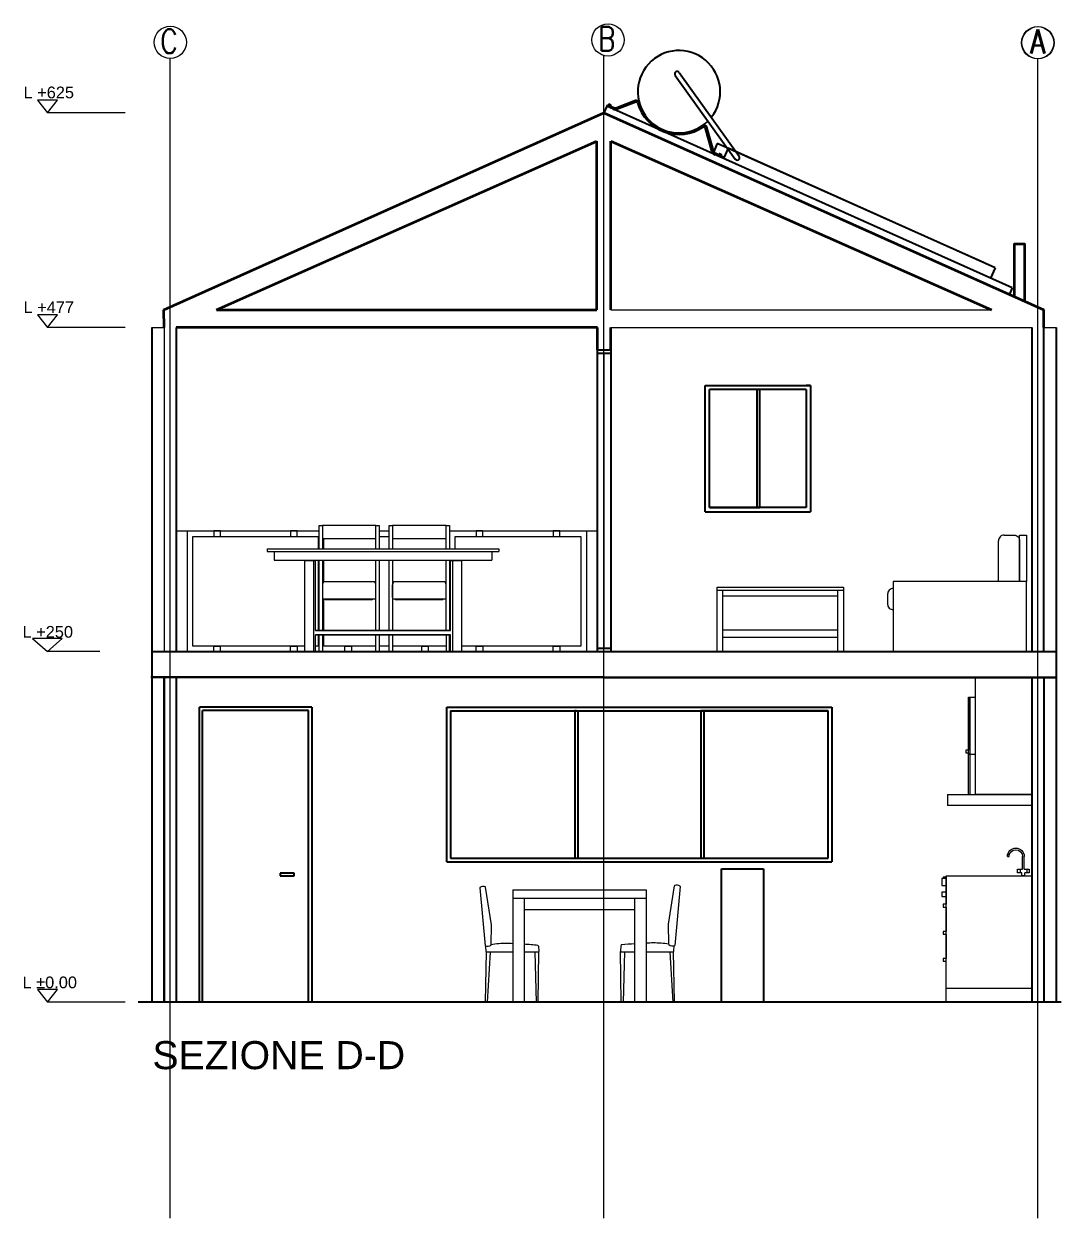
# Model space of a CAD drawing. Header units: inches. Extents: x -36 to 65, y 6 to 43.
# Drawn here: x -25.34 to -17.95, y 34.82 to 43.32 of the extents above; entities that cross this region are included whole.
import ezdxf

# ---------------------------------------------------------------- set-up
doc = ezdxf.new("R2010")
doc.units = ezdxf.units.IN
doc.header["$MEASUREMENT"] = 0
for name, color, linetype, lineweight in [('A-ANNO-SYMB', 3, 'Continuous', 18), ('A-ANNO-TEXT', 3, 'Continuous', 18), ('A-DETL-MBND', 7, 'Continuous', 18), ('A-DETL-MCUT', 7, 'Continuous', 25), ('A-ELEV-MBE1', 7, 'Continuous', 35), ('A-ELEV-MBE2', 4, 'Continuous', 25), ('A-FURN', 8, 'Continuous', 18)]:
    doc.layers.add(name, color=color, linetype=linetype, lineweight=lineweight)
doc.styles.add('E-ROMANS', font='romans.shx', dxfattribs={"width": 0.8})
doc.styles.get("Standard").update_dxf_attribs({"font": 'arial.ttf'})

# ---------------------------------------------------------------- blocks, each defined once
blk = doc.blocks.new('6-rob-elev')
at = {"color": 0, "linetype": 'ByBlock'}
for p, q in [((-0.8, 6.2), (-0.8, 18.3)), ((0.8, 6.2), (0.8, 18.3)), ((14.9, 20.1), (13.4, 20.1)), ((15.1, 18.3), (13.6, 18.3)), ((-3.4, 6.2), (-3.4, 2.8)), ((-1.5, 0), (-1.5, 2.8)), ((1.5, 0), (1.5, 2.8)), ((3, 6.2), (3, 2.8))]:
    blk.add_line(p, q, dxfattribs=at)
blk.add_line((-1.5, 0), (1.5, 0))
for points in [[(-0.8, 6.2), (-5.6, 6.2), (-5.6, 2.8), (-1.5, 2.8)], [(1.5, 2.8), (5.6, 2.8), (5.6, 6.2), (0.8, 6.2)]]:
    blk.add_lwpolyline(points, dxfattribs=at)
for radius in [7.94, 6.44]:
    blk.add_arc((7.2, 18.3), radius, 0, 180, dxfattribs=at)

msp = doc.modelspace()

# ---------------------------------------------------------------- linework, layer by layer
at = {"color": 1}
for p, q in [((-20.488, 40.7481), (-19.738, 40.7481)), ((-20.488, 39.8481), (-20.488, 40.7481)), ((-19.738, 40.7481), (-19.768, 40.7481)), ((-19.738, 40.7481), (-19.758, 40.7481)), ((-19.738, 40.7481), (-19.738, 39.8481)), ((-19.738, 40.7481), (-19.738, 40.7481)), ((-20.458, 39.8781), (-20.458, 40.7181)), ((-19.768, 40.7181), (-20.458, 40.7181)), ((-20.118, 39.8781), (-20.118, 40.7181)), ((-20.098, 39.8781), (-20.098, 40.7181)), ((-19.768, 40.7181), (-19.768, 39.8781)), ((-20.488, 39.8481), (-19.738, 39.8481)), ((-19.768, 39.8781), (-20.458, 39.8781)), ((-20.458, 39.8781), (-20.118, 39.8781)), ((-20.118, 39.8781), (-20.098, 39.8781)), ((-20.098, 39.8781), (-20.118, 39.8781)), ((-19.768, 39.8781), (-20.108, 39.8781)), ((-19.758, 39.8481), (-19.758, 39.8481)), ((-22.3277, 37.355), (-22.3277, 38.455)), ((-22.3277, 38.455), (-19.5857, 38.455)), ((-19.5857, 38.455), (-19.5857, 37.355)), ((-22.3027, 38.43), (-22.3027, 37.38)), ((-22.3027, 38.43), (-19.6107, 38.43)), ((-21.4054, 38.43), (-21.4154, 38.43)), ((-21.4154, 38.43), (-21.4154, 37.38)), ((-21.4054, 38.43), (-21.3954, 38.43)), ((-21.3954, 38.43), (-21.3954, 37.38)), ((-20.508, 38.43), (-20.518, 38.43)), ((-20.518, 38.43), (-20.518, 37.38)), ((-19.6107, 38.43), (-20.508, 38.43)), ((-20.508, 38.43), (-20.498, 38.43)), ((-20.498, 38.43), (-20.498, 37.38)), ((-19.6107, 37.38), (-19.6107, 38.43)), ((-22.3277, 37.355), (-19.5857, 37.355)), ((-22.3027, 37.38), (-19.6107, 37.38)), ((-22.3027, 37.355), (-22.3027, 37.355)), ((-19.5857, 37.38), (-19.5857, 37.38))]:
    msp.add_line(p, q, dxfattribs=at)
at = {"lineweight": 0}
msp.add_line((-23.343, 38.9706, 1), (-23.343, 38.9706, 1), dxfattribs=at)
for p, q in [((-17.9872, 38.85), (-24.4302, 38.85)), ((-20.3717, 36.355), (-20.3717, 37.305)), ((-20.3717, 37.305), (-20.0717, 37.305)), ((-20.0717, 37.305), (-20.0717, 36.355)), ((-17.9519, 36.355), (-24.5271, 36.355))]:
    msp.add_line(p, q)
at = {"layer": 'A-ANNO-SYMB'}
for p, q in [((-24.2997, 34.8169), (-24.2997, 43.073)), ((-21.2088, 34.8169), (-21.2088, 43.0987)), ((-18.1178, 34.8169), (-18.118, 43.073)), ((-18.1178, 34.8169), (-18.1177, 43.073)), ((-24.6192, 42.69), (-25.1734, 42.69)), ((-24.6192, 41.16), (-25.1734, 41.16)), ((-24.8001, 38.8518), (-25.1734, 38.8518)), ((-24.6192, 36.355), (-25.1734, 36.355))]:
    msp.add_line(p, q, dxfattribs=at)
for points in [[(-25.2439, 42.7797), (-25.1734, 42.69), (-25.1029, 42.7797)], [(-25.2439, 41.2496), (-25.1734, 41.16), (-25.1029, 41.2496)], [(-25.279, 38.9457), (-25.1734, 38.8518), (-25.0678, 38.9457)], [(-25.2439, 36.4446), (-25.1734, 36.355), (-25.1029, 36.4446)]]:
    msp.add_lwpolyline(points, close=True, dxfattribs=at)
for centre in [(-24.2984, 43.1915), (-21.1801, 43.2083), (-18.1193, 43.189), (-18.1163, 43.189)]:
    msp.add_circle(centre, 0.1146, dxfattribs=at)
at = {"layer": 'A-DETL-MBND'}
for p, q in [((-21.1588, 41.2872), (-18.4486, 41.2872)), ((-24.4302, 41.16), (-24.3432, 41.16)), ((-24.3432, 41.16), (-24.3432, 38.85)), ((-21.1603, 41.16), (-18.1612, 41.16)), ((-18.0742, 41.16), (-17.9872, 41.16))]:
    msp.add_line(p, q, dxfattribs=at)
at = {"layer": 'A-DETL-MCUT'}
for p, q in [((-24.4302, 41.16), (-24.4302, 38.675)), ((-24.2562, 41.16), (-24.2562, 38.85)), ((-18.1612, 41.16), (-18.1612, 38.85)), ((-18.0742, 38.85), (-18.0742, 41.16)), ((-17.9872, 41.16), (-17.9872, 38.85)), ((-17.9872, 38.85), (-17.9872, 36.355)), ((-24.4302, 38.665), (-24.4302, 36.355)), ((-24.3432, 38.665), (-24.3432, 36.355)), ((-24.3432, 36.355), (-24.3432, 38.665)), ((-24.2562, 38.665), (-24.2562, 36.355)), ((-18.1612, 38.665), (-18.1612, 36.355)), ((-18.1612, 38.625), (-18.1612, 36.355)), ((-18.0742, 38.665), (-18.0742, 36.355))]:
    msp.add_line(p, q, dxfattribs=at)
at = {"layer": 'A-DETL-MCUT', "color": 190}
msp.add_line((-21.2553, 38.8757), (-21.2553, 40.9757), dxfattribs=at)
at = {"layer": 'A-DETL-MCUT', "color": 1}
for p, q in [((-23.2912, 38.455), (-24.0912, 38.455)), ((-24.0912, 36.355), (-24.0912, 38.455)), ((-23.2912, 38.455), (-23.2912, 36.355)), ((-24.069, 36.355), (-24.069, 38.4328)), ((-23.3133, 38.4328), (-24.069, 38.4328)), ((-23.3133, 36.355), (-23.3133, 38.4328)), ((-23.4149, 37.275), (-23.5149, 37.275)), ((-23.5149, 37.275), (-23.5149, 37.255)), ((-23.4149, 37.255), (-23.4149, 37.275)), ((-23.5149, 37.255), (-23.4149, 37.255))]:
    msp.add_line(p, q, dxfattribs=at)
at = {"layer": 'A-DETL-MCUT', "color": 190}
for points in [[(-21.2553, 40.9757), (-21.2553, 41.0007), (-21.1603, 41.0007), (-21.1603, 40.9757)], [(-21.2553, 38.8507), (-21.2553, 38.8757), (-21.1603, 38.8757), (-21.1603, 38.8507)]]:
    msp.add_lwpolyline(points, close=True, dxfattribs=at)
at = {"layer": 'A-DETL-MCUT', "color": 190, "lineweight": 20}
msp.add_lwpolyline([(-21.2088, 40.1758), (-21.2088, 40.9752), (-21.2088, 40.1758), (-21.2088, 38.8757)], dxfattribs=at)
at = {"layer": 'A-DETL-MCUT', "color": 190}
msp.add_lwpolyline([(-21.1603, 40.9757), (-21.1603, 38.8757)], dxfattribs=at)
at = {"layer": 'A-ELEV-MBE1'}
for p, q in [((-24.207, 41.3482), (-21.2088, 42.6901)), ((-21.2088, 42.6901), (-18.0742, 41.2872)), ((-23.969, 41.2872), (-21.2588, 42.4868)), ((-21.2588, 41.2872), (-21.2588, 42.4868)), ((-21.1588, 42.4868), (-18.4486, 41.2872)), ((-21.1588, 41.2872), (-21.1588, 42.4868)), ((-24.3434, 41.2872), (-24.207, 41.3482)), ((-24.3432, 41.16), (-24.3434, 41.2872)), ((-23.969, 41.2872), (-21.2588, 41.2872)), ((-18.0742, 41.16), (-18.0742, 41.2872)), ((-21.2553, 41.16), (-24.2562, 41.16)), ((-21.2553, 41.0007), (-21.2553, 41.16)), ((-21.1603, 41.0007), (-21.1603, 41.16)), ((-18.1612, 38.8507), (-18.1612, 38.8507)), ((-24.4302, 38.675), (-24.4302, 38.665)), ((-17.9872, 38.665), (-24.4302, 38.67))]:
    msp.add_line(p, q, dxfattribs=at)
at = {"layer": 'A-ELEV-MBE1', "color": 30, "lineweight": 20}
for p, q in [((-24.2562, 39.711), (-23.2386, 39.711)), ((-24.1784, 39.711), (-24.1784, 38.8507)), ((-22.8095, 39.671), (-22.7386, 39.671)), ((-21.3331, 39.711), (-21.3331, 38.8507)), ((-21.3331, 39.711), (-21.3331, 38.8507))]:
    msp.add_line(p, q, dxfattribs=at)
at = {"layer": 'A-ELEV-MBE1', "lineweight": 20}
msp.add_line((-22.3096, 39.671), (-22.3087, 39.671), dxfattribs=at)
at = {"layer": 'A-ELEV-MBE1'}
msp.add_lwpolyline([(-18.2106, 41.3482), (-18.2106, 41.3482), (-18.2106, 41.7545), (-18.2856, 41.7545), (-18.2856, 41.3818)], dxfattribs=at)
at = {"layer": 'A-ELEV-MBE1', "color": 30, "lineweight": 20}
for points in [[(-23.343, 38.8903), (-24.1387, 38.8903), (-24.1387, 39.671), (-23.2441, 39.671), (-23.2441, 39.5839)], [(-23.204, 39.5839), (-23.204, 39.6584)], [(-22.8095, 39.711), (-22.7386, 39.711)], [(-22.8095, 39.671), (-22.7386, 39.671)], [(-22.3096, 39.711), (-21.2559, 39.711)], [(-22.3096, 39.671), (-22.3087, 39.671), (-22.3087, 39.5839)], [(-22.2684, 39.5839), (-22.2684, 39.671), (-21.3728, 39.671), (-21.3728, 38.8903), (-22.2232, 38.8903)], [(-23.2441, 39.5038), (-23.2441, 39.0015)], [(-23.204, 39.3477), (-23.204, 39.5038)], [(-22.3087, 39.5038), (-22.3087, 39.0015)], [(-23.204, 39.0015), (-23.204, 39.2247)], [(-23.2441, 38.9706), (-23.2441, 38.8903), (-23.2649, 38.8903)], [(-22.8332, 38.8903), (-23.204, 38.8903), (-23.204, 38.9706)], [(-22.3087, 38.9706), (-22.3087, 38.8903), (-22.3096, 38.8903)], [(-22.7386, 38.8903), (-22.8095, 38.8903)], [(-22.3333, 38.8903), (-22.715, 38.8903)]]:
    msp.add_lwpolyline(points, dxfattribs=at)
for points in [[(-23.9886, 39.671), (-23.9419, 39.671), (-23.9419, 39.711), (-23.9886, 39.711)], [(-23.4412, 39.671), (-23.3946, 39.671), (-23.3946, 39.711), (-23.4412, 39.711)], [(-22.1183, 39.671), (-22.0716, 39.671), (-22.0716, 39.711), (-22.1183, 39.711)], [(-21.5709, 39.671), (-21.5243, 39.671), (-21.5243, 39.711), (-21.5709, 39.711)], [(-23.9887, 38.8903), (-23.942, 38.8903), (-23.942, 38.85), (-23.9887, 38.85)], [(-23.4413, 38.8903), (-23.3947, 38.8903), (-23.3947, 38.85), (-23.4413, 38.85)], [(-23.0542, 38.8903), (-23.0076, 38.8903), (-23.0076, 38.85), (-23.0542, 38.85)], [(-22.5069, 38.8903), (-22.4603, 38.8903), (-22.4603, 38.85), (-22.5069, 38.85)], [(-22.1182, 38.8903), (-22.0716, 38.8903), (-22.0716, 38.85), (-22.1182, 38.85)], [(-21.5709, 38.8903), (-21.5242, 38.8903), (-21.5242, 38.85), (-21.5709, 38.85)]]:
    msp.add_lwpolyline(points, close=True, dxfattribs=at)
at = {"layer": 'A-ELEV-MBE2'}
for p, q in [((-20.7016, 42.9558), (-20.275, 42.3596)), ((-20.6728, 42.9768), (-20.2462, 42.3806)), ((-21.1838, 42.7463), (-21.1885, 42.7357)), ((-21.1838, 42.7463), (-21.1396, 42.7266)), ((-21.1746, 42.7496), (-21.1771, 42.7439)), ((-21.1716, 42.7483), (-21.1741, 42.7426)), ((-21.1605, 42.7439), (-21.1739, 42.7499)), ((-21.1658, 42.7388), (-21.1632, 42.7445)), ((-21.1628, 42.7375), (-21.1602, 42.7432)), ((-20.9849, 42.7763), (-21.1168, 42.7259)), ((-20.9807, 42.7655), (-21.1127, 42.7151)), ((-20.4404, 42.4171), (-20.4881, 42.5848)), ((-20.4292, 42.4203), (-20.4768, 42.5878)), ((-20.4128, 42.4013), (-20.3524, 42.3742)), ((-20.387, 42.3972), (-20.3895, 42.3915)), ((-20.384, 42.3958), (-20.3866, 42.3901)), ((-20.3729, 42.3914), (-20.3863, 42.3974)), ((-20.3782, 42.3864), (-20.3756, 42.3921)), ((-20.3752, 42.385), (-20.3726, 42.3907)), ((-20.3524, 42.3742), (-20.3571, 42.3637)), ((-20.3524, 42.3742), (-20.3571, 42.3637))]:
    msp.add_line(p, q, dxfattribs=at)
for points in [[(-21.1885, 42.7357), (-21.2088, 42.6901)], [(-18.2999, 41.443), (-21.1885, 42.7357)], [(-20.4014, 42.4711), (-20.4341, 42.3981)], [(-18.4991, 41.6198), (-20.4014, 42.4711)], [(-20.3244, 42.4367), (-20.3571, 42.3637)], [(-20.3244, 42.4367), (-20.3571, 42.3637)], [(-18.4221, 41.5853), (-20.3244, 42.4367)], [(-18.4221, 41.5853), (-20.3244, 42.4367)], [(-18.4221, 41.5853), (-18.4548, 41.5123)], [(-18.4221, 41.5853), (-18.4548, 41.5123)], [(-18.2999, 41.443), (-18.3204, 41.3974)]]:
    msp.add_lwpolyline(points, dxfattribs=at)
for centre, radius, start, end in [((-20.6742, 42.8399), 0.2936, 321.56273, 314.43162), ((-20.6873, 42.9664), 0.0178, 35.28159, 216.49816), ((-21.1766, 42.7437), 0.000537, 155.88988, 245.88988), ((-21.1746, 42.7428), 0.000537, 245.88988, 335.88988), ((-21.1741, 42.7494), 0.000537, 65.88988, 155.88988), ((-21.1736, 42.7424), 0.000537, 155.88988, 245.88988), ((-21.1721, 42.7485), 0.000537, 335.88988, 65.88988), ((-21.1711, 42.7481), 0.000537, 65.88988, 155.88988), ((-21.1662, 42.7391), 0.000537, 245.88988, 335.88988), ((-21.1653, 42.7386), 0.000537, 155.88988, 245.88988), ((-21.1637, 42.7448), 0.000537, 335.88988, 65.88988), ((-21.1633, 42.7377), 0.000537, 245.88988, 335.88988), ((-21.1627, 42.7443), 0.000537, 65.88988, 155.88988), ((-21.1607, 42.7434), 0.000537, 335.88988, 65.88988), ((-21.1275, 42.7537), 0.0414, 245.88988, 290.88988), ((-21.1275, 42.7537), 0.0298, 245.88988, 290.88988), ((-20.9774, 42.7568), 0.0208, 19.80493, 110.88988), ((-20.9774, 42.7568), 0.00927, 22.56824, 110.86066), ((-20.6742, 42.8399), 0.3052, 195.11438, 304.64968), ((-20.4964, 42.5807), 0.0208, 20.00847, 120.11059), ((-20.4964, 42.5807), 0.00926, 26.37705, 117.69172), ((-20.4006, 42.4284), 0.0414, 195.88988, 245.88988), ((-20.4006, 42.4284), 0.0298, 195.88988, 245.88988), ((-20.389, 42.3912), 0.000537, 155.88988, 245.88988), ((-20.387, 42.3903), 0.000537, 245.88988, 335.88988), ((-20.3865, 42.3969), 0.000537, 65.88988, 155.88988), ((-20.3861, 42.3899), 0.000537, 155.88988, 245.88988), ((-20.3845, 42.396), 0.000537, 335.88988, 65.88988), ((-20.3835, 42.3956), 0.000537, 65.88988, 155.88988), ((-20.3787, 42.3866), 0.000537, 245.88988, 335.88988), ((-20.3777, 42.3861), 0.000537, 155.88988, 245.88988), ((-20.3761, 42.3923), 0.000537, 335.88988, 65.88988), ((-20.3757, 42.3852), 0.000537, 245.88988, 335.88988), ((-20.3751, 42.3919), 0.000537, 65.88988, 155.88988), ((-20.3731, 42.391), 0.000537, 335.88988, 65.88988), ((-20.2606, 42.3701), 0.0178, 214.92001, 35.88988)]:
    msp.add_arc(centre, radius, start, end, dxfattribs=at)
at = {"layer": 'A-FURN'}
for p, q in [((-18.398, 39.3507), (-18.398, 39.6407)), ((-18.358, 39.6807), (-18.288, 39.6807)), ((-23.6085, 39.5839, 1), (-21.9577, 39.5839, 1)), ((-23.6085, 39.5839, 1), (-23.6085, 39.5638, 1)), ((-23.6085, 39.5638, 1), (-23.6085, 39.5638, 1)), ((-23.6085, 39.5638, 1), (-21.9577, 39.5638, 1)), ((-23.5594, 39.5638, 1), (-23.5594, 39.5038, 1)), ((-22.0068, 39.5638, 1), (-22.0068, 39.5038, 1)), ((-21.9577, 39.5839, 1), (-21.9577, 39.5638, 1)), ((-23.5594, 39.5038, 1), (-22.0068, 39.5038, 1)), ((-23.343, 39.5002, 1), (-23.343, 39.5038, 1)), ((-23.343, 39.5002, 1), (-23.2649, 39.5002, 1)), ((-22.2232, 39.5002, 1), (-22.2232, 39.5038, 1)), ((-22.715, 39.3501, 1), (-22.715, 39.2363, 1)), ((-22.715, 39.2363, 1), (-22.715, 39.3281, 1)), ((-22.3533, 39.3494, 1), (-22.695, 39.3494, 1)), ((-19.5031, 39.3107), (-19.5031, 38.8507)), ((-18.7821, 39.3507), (-18.7821, 39.3507)), ((-18.198, 38.8507), (-18.198, 39.3507)), ((-22.8332, 39.2247, 1), (-23.215, 39.2247, 1)), ((-22.8656, 39.2205, 1), (-23.192, 39.2205, 1)), ((-22.3333, 39.2247, 1), (-22.715, 39.2247, 1)), ((-22.3639, 39.2205, 1), (-22.6902, 39.2205, 1)), ((-20.4031, 39.2907), (-19.5031, 39.2907)), ((-20.3631, 38.8507), (-20.3631, 39.2907)), ((-20.3625, 39.2493, -0.04), (-19.5438, 39.2493)), ((-19.5438, 38.8507), (-19.5438, 39.2907)), ((-19.188, 39.2607), (-19.188, 39.1907)), ((-19.5438, 39.0047), (-20.3631, 39.0047)), ((-20.3631, 38.9547), (-19.5438, 38.9547)), ((-20.4031, 38.8507), (-20.3631, 38.8507)), ((-19.5438, 38.8507), (-19.5031, 38.8507)), ((-19.148, 38.8507), (-18.198, 38.8507)), ((-18.5612, 37.835), (-18.5612, 38.6654)), ((-18.6112, 37.835), (-18.6112, 38.5269)), ((-18.6112, 38.5269), (-18.5612, 38.5269)), ((-18.6112, 38.5269), (-18.6112, 38.1509)), ((-18.6112, 38.5269), (-18.6012, 38.5269)), ((-18.6012, 38.5269), (-18.6012, 37.835)), ((-18.6112, 38.1509), (-18.6312, 38.1509)), ((-18.6312, 38.1509), (-18.6312, 38.1309)), ((-18.6312, 38.1309), (-18.6112, 38.1309)), ((-18.6112, 38.1309), (-18.6112, 38.1209)), ((-18.6112, 38.1209), (-18.5612, 38.1209)), ((-18.7612, 37.835), (-18.1612, 37.835)), ((-18.7612, 37.835), (-18.7612, 37.755)), ((-18.1612, 37.835), (-18.5612, 37.835)), ((-18.1612, 37.755), (-18.7612, 37.755)), ((-20.6648, 37.179), (-20.7047, 36.7596)), ((-18.7717, 37.235), (-18.8017, 37.235)), ((-18.8017, 37.235), (-18.8017, 37.185)), ((-18.8017, 37.185), (-18.7717, 37.185)), ((-18.7717, 37.245), (-18.7917, 37.245)), ((-18.7917, 37.245), (-18.7917, 37.235)), ((-18.7717, 36.355), (-18.7717, 37.255)), ((-18.7717, 37.255), (-18.1612, 37.255)), ((-18.7717, 37.255), (-18.7717, 37.245)), ((-18.7717, 37.255), (-18.7717, 37.235)), ((-18.7717, 37.255), (-18.7717, 37.1386)), ((-18.7717, 37.225), (-18.7717, 37.0521)), ((-22.0938, 37.1699), (-22.0545, 36.756)), ((-21.8584, 37.155), (-21.8584, 37.095)), ((-21.8584, 37.155), (-21.2245, 37.155)), ((-21.8584, 37.095), (-21.2213, 37.095)), ((-21.8584, 37.095), (-21.8584, 36.7079)), ((-21.7784, 37.095), (-21.7784, 36.355)), ((-21.7784, 37.095), (-21.7784, 37.015)), ((-21.7784, 37.095), (-21.7784, 36.7634)), ((-21.2245, 37.155), (-20.9084, 37.155)), ((-21.2213, 37.095), (-20.9084, 37.095)), ((-20.9884, 36.355), (-20.9884, 37.095)), ((-20.9084, 37.155), (-20.9084, 36.355)), ((-18.7717, 37.1386), (-18.8017, 37.1386)), ((-18.8017, 37.1386), (-18.8017, 37.1086)), ((-18.8017, 37.1086), (-18.7717, 37.1086)), ((-21.7784, 37.015), (-21.2171, 37.015)), ((-21.2171, 37.015), (-20.9884, 37.015)), ((-18.7817, 37.0521), (-18.7917, 37.0521)), ((-18.7917, 37.0521), (-18.7917, 37.0321)), ((-18.7917, 37.0321), (-18.7717, 37.0321)), ((-18.7717, 37.0521), (-18.7817, 37.0521)), ((-18.7717, 37.0321), (-18.7717, 36.8592)), ((-18.7717, 36.8592), (-18.7917, 36.8592)), ((-18.7917, 36.8592), (-18.7917, 36.8392)), ((-18.7917, 36.8392), (-18.7717, 36.8392)), ((-18.7717, 36.8392), (-18.7717, 36.6663)), ((-22.0135, 36.7616), (-22.0134, 36.7643)), ((-20.7463, 36.7652), (-20.7463, 36.768)), ((-22.054, 36.355), (-22.0466, 36.7138)), ((-22.0201, 36.7115), (-22.0414, 36.355)), ((-21.8584, 36.7079), (-21.8584, 36.355)), ((-21.7784, 36.7078), (-21.7784, 36.355)), ((-21.701, 36.7109), (-21.701, 36.7109)), ((-21.701, 36.7109), (-21.6913, 36.355)), ((-21.6773, 36.355), (-21.674, 36.714)), ((-21.087, 36.355), (-21.0903, 36.717)), ((-21.063, 36.7139), (-21.0728, 36.355)), ((-21.063, 36.7139), (-21.063, 36.7139)), ((-20.7395, 36.7144), (-20.7179, 36.355)), ((-20.7052, 36.355), (-20.7126, 36.7168)), ((-18.7717, 36.6663), (-18.7917, 36.6663)), ((-18.7917, 36.6663), (-18.7917, 36.6463)), ((-18.7917, 36.6463), (-18.7717, 36.6463)), ((-18.7717, 36.355), (-18.7717, 36.455)), ((-18.7717, 36.455), (-18.1612, 36.455)), ((-21.087, 36.355), (-21.087, 36.355))]:
    msp.add_line(p, q, dxfattribs=at)
at = {"layer": 'A-FURN', "lineweight": 0}
for p, q in [((-23.2649, 39.5002, 1), (-23.2776, 39.5002, 1)), ((-23.2649, 39.5038, 1), (-23.2649, 39.5002, 1)), ((-22.3013, 39.0015, 1), (-22.3013, 39.5002, 1)), ((-22.3013, 39.5002, 1), (-22.2886, 39.5002, 1)), ((-22.2886, 39.5002, 1), (-22.2886, 39.0015, 1)), ((-22.2886, 39.5002, 1), (-22.2232, 39.5002, 1)), ((-22.2232, 39.5002, 1), (-22.2232, 39.0015, 1)), ((-23.192, 39.2205, 1), (-23.199, 39.2247, 1)), ((-22.8656, 39.2205, 1), (-22.8586, 39.2247, 1)), ((-22.6986, 39.2247, 1), (-22.6902, 39.2205, 1)), ((-22.3639, 39.2205, 2), (-22.3569, 39.2247, 2)), ((-23.2386, 38.85, 1), (-23.2386, 38.9706, 1)), ((-23.2149, 38.9706, 1), (-23.2149, 38.85, 1)), ((-22.7386, 38.85, 1), (-22.7386, 38.9706, 1)), ((-22.715, 38.9706, 1), (-22.715, 38.85, 1)), ((-22.715, 38.9706, 1), (-22.715, 38.85, 1)), ((-22.3333, 38.9706, 1), (-22.3333, 38.85, 1)), ((-22.3096, 38.85, 1), (-22.3096, 38.9706, 1)), ((-22.3096, 38.9706, 1), (-22.3096, 38.856, 1)), ((-22.3013, 38.9706, 1), (-22.3086, 38.9706, 1)), ((-22.3086, 38.9706, 1), (-22.3013, 38.9706, 1)), ((-22.3013, 38.85, 1), (-22.3013, 38.9706, 1)), ((-22.2886, 39.0015, 1), (-22.2886, 38.9706, 1)), ((-22.2886, 38.9706, 1), (-22.2886, 38.85, 1)), ((-22.2232, 39.0015, 1), (-22.2232, 38.9706, 1)), ((-22.2232, 38.9706, 1), (-22.2232, 38.85, 1)), ((-22.2886, 38.85, 1), (-22.3013, 38.85, 1)), ((-22.2232, 38.85, 1), (-22.2886, 38.85, 1))]:
    msp.add_line(p, q, dxfattribs=at)
at = {"layer": 'A-FURN', "lineweight": 0, "elevation": 1}
for points in [[(-23.2386, 39.5839), (-23.2386, 39.7512), (-23.2149, 39.7512), (-23.2149, 39.5839)], [(-22.8332, 39.5839), (-22.8332, 39.7512), (-22.8095, 39.7512), (-22.8095, 39.5839)], [(-22.7386, 39.5839), (-22.7386, 39.7512), (-22.715, 39.7512), (-22.715, 39.5839)], [(-22.3333, 39.5839), (-22.3333, 39.7512), (-22.3096, 39.7512), (-22.3096, 39.5839)], [(-23.343, 39.5002), (-23.343, 38.9706), (-23.343, 38.85), (-23.2776, 38.85), (-23.2649, 38.85), (-23.2649, 38.9706)], [(-23.2776, 39.5002), (-23.2776, 39.0015), (-23.2776, 38.9706), (-23.2776, 38.85)], [(-23.2386, 39.0015), (-23.2386, 39.2472), (-23.2386, 39.2599), (-23.2386, 39.2727), (-23.2386, 39.2854), (-23.2386, 39.2982), (-23.2386, 39.3109), (-23.2386, 39.3237), (-23.2386, 39.3364), (-23.2386, 39.5038)], [(-23.2149, 39.5038), (-23.2149, 39.3364), (-23.2149, 39.3237), (-23.2149, 39.3109), (-23.2149, 39.2982), (-23.2149, 39.2854), (-23.2149, 39.2727), (-23.2149, 39.2599), (-23.2149, 39.2472), (-23.2149, 39.0015)], [(-22.8332, 39.0015), (-22.8332, 39.2472), (-22.8332, 39.2599), (-22.8332, 39.2727), (-22.8332, 39.2854), (-22.8332, 39.2982), (-22.8332, 39.3109), (-22.8332, 39.3237), (-22.8332, 39.3364), (-22.8332, 39.5038)], [(-22.8095, 39.5038), (-22.8095, 39.3364), (-22.8095, 39.3237), (-22.8095, 39.3109), (-22.8095, 39.2982), (-22.8095, 39.2854), (-22.8095, 39.2727), (-22.8095, 39.2599), (-22.8095, 39.2472), (-22.8095, 39.0015)], [(-22.7386, 39.0015), (-22.7386, 39.2472), (-22.7386, 39.2599), (-22.7386, 39.2727), (-22.7386, 39.2854), (-22.7386, 39.2982), (-22.7386, 39.3109), (-22.7386, 39.3237), (-22.7386, 39.5038)], [(-22.715, 39.5038), (-22.715, 39.3364), (-22.715, 39.3237), (-22.715, 39.3109), (-22.715, 39.2982), (-22.715, 39.2854), (-22.715, 39.2727), (-22.715, 39.2599), (-22.715, 39.2472), (-22.715, 39.0015)], [(-22.3333, 39.0015), (-22.3333, 39.2472), (-22.3333, 39.2599), (-22.3333, 39.2727), (-22.3333, 39.2854), (-22.3333, 39.2982), (-22.3333, 39.3109), (-22.3333, 39.3237), (-22.3333, 39.3364), (-22.3333, 39.5038)], [(-22.3096, 39.5038), (-22.3096, 39.3364), (-22.3096, 39.3237), (-22.3096, 39.3109), (-22.3096, 39.2982), (-22.3096, 39.2854), (-22.3096, 39.2727), (-22.3096, 39.2599), (-22.3096, 39.2472), (-22.3096, 39.0015)], [(-22.8095, 39.2472), (-22.8095, 39.0015)], [(-22.715, 39.2472), (-22.715, 39.0015)], [(-23.2149, 38.9706), (-23.2149, 38.856)], [(-22.8095, 38.9706), (-22.8095, 38.85), (-22.8332, 38.85), (-22.8332, 38.9706)], [(-22.8095, 38.9706), (-22.8095, 38.856)]]:
    msp.add_lwpolyline(points, dxfattribs=at)
at = {"layer": 'A-FURN', "elevation": 1}
for points in [[(-22.8332, 39.6584), (-22.8332, 39.7512), (-23.215, 39.7512), (-23.215, 39.6584), (-22.8332, 39.6584)], [(-22.3333, 39.6584), (-22.3333, 39.7512), (-22.715, 39.7512), (-22.715, 39.6584), (-22.3333, 39.6584)]]:
    msp.add_lwpolyline(points, dxfattribs=at)
at = {"layer": 'A-FURN', "lineweight": 0}
for points in [[(-22.7386, 39.5839), (-22.7386, 39.7512), (-22.715, 39.7512)], [(-23.2649, 39.0015), (-23.2649, 39.5002)], [(-22.7386, 39.3364), (-22.7386, 39.5038)], [(-22.3013, 39.5038), (-22.3013, 39.5002)], [(-22.3341, 39.0015), (-22.714, 39.0015)]]:
    msp.add_lwpolyline(points, dxfattribs=at)
at = {"layer": 'A-FURN'}
for points in [[(-18.288, 39.6807, -0.449696), (-18.248, 39.6407), (-18.248, 39.3507)], [(-19.148, 38.8507, -0.029911), (-19.1525, 38.8507, -0.029911)], [(-21.8584, 36.7112), (-22.0383, 36.7115, -0.041295), (-22.0458, 36.7122, -0.117272), (-22.0473, 36.7162), (-22.05, 36.7519), (-22.0497, 36.7532), (-22.0545, 36.756)], [(-21.6752, 36.7534), (-21.6738, 36.7148, -0.320372), (-21.6783, 36.7109, -0.320372)], [(-21.0892, 36.7569), (-21.0906, 36.7177, 0.320372), (-21.0859, 36.7138, 0.320372)], [(-20.9084, 36.7141), (-20.7211, 36.7145, 0.041295), (-20.7135, 36.7151, 0.117272), (-20.712, 36.7192), (-20.7093, 36.7554), (-20.7095, 36.7567), (-20.7047, 36.7596)]]:
    msp.add_lwpolyline(points, format="xyb", dxfattribs=at)
for points in [[(-18.198, 39.3507), (-18.248, 39.3507), (-18.248, 39.6807), (-18.198, 39.6807), (-18.198, 39.3507)], [(-20.3631, 38.8507), (-20.3631, 38.8507), (-20.4031, 38.8507), (-20.4031, 39.3107), (-19.5031, 39.3107)], [(-18.248, 39.3507), (-18.398, 39.3507), (-18.398, 39.3507), (-19.148, 39.3507), (-19.148, 38.8507), (-19.148, 38.8507), (-19.148, 38.8507)], [(-22.0134, 36.7643), (-22.0102, 36.9051), (-22.0518, 37.1752)], [(-20.7463, 36.768), (-20.7496, 36.9107), (-20.7074, 37.1844)], [(-21.6783, 36.7109), (-21.7784, 36.7111)], [(-21.0859, 36.7138), (-20.9884, 36.714)]]:
    msp.add_lwpolyline(points, dxfattribs=at)
at = {"layer": 'A-FURN', "elevation": 1}
msp.add_lwpolyline([(-22.8532, 39.3494), (-23.195, 39.3494, 0.449696), (-23.215, 39.3294)], format="xyb", dxfattribs=at)
at = {"layer": 'A-FURN', "lineweight": 0, "elevation": 1}
for points in [[(-23.2649, 39.0015), (-23.2376, 39.0015)], [(-23.2376, 38.9706), (-23.2649, 38.9706)], [(-23.2376, 39.0015), (-22.8322, 39.0015)], [(-22.8322, 38.9706), (-23.2376, 38.9706)], [(-22.8322, 39.0015), (-22.3086, 39.0015)], [(-22.3086, 38.9706), (-22.8322, 38.9706)], [(-22.3086, 39.0015), (-22.3013, 39.0015)]]:
    msp.add_lwpolyline(points, close=True, dxfattribs=at)
at = {"layer": 'A-FURN'}
for centre, radius, start, end in [((-18.3602, 39.6429), 0.0378, 86.57351, 183.42649), ((-22.8521, 39.3305, 1), 0.0189, 356.57351, 93.42649), ((-22.6962, 39.3305, 1), 0.0189, 86.57351, 183.42649), ((-22.3521, 39.3305, 1), 0.0189, 356.57351, 93.42649), ((-19.1502, 39.2629), 0.0378, 86.57351, 183.42649), ((-19.1502, 39.1884), 0.0378, 176.57351, 273.42649), ((-22.0876, 37.1676), 0.00658, 138.27897, 159.49066), ((-22.0678, 37.1369), 0.0429, 70.36266, 125.16204), ((-22.0546, 37.1747), 0.00284, 9.45843, 76.31134), ((-20.7046, 37.1839), 0.00287, 103.68866, 170.54157), ((-20.6912, 37.1456), 0.0435, 54.83796, 109.63734), ((-20.6711, 37.1767), 0.00667, 20.50934, 41.72103), ((-22.0388, 36.7941), 0.0412, 247.60659, 307.93141), ((-21.8984, 36.0356), 0.7377, 90.38473, 98.96779), ((-22.0304, 32.7742), 4.0011, 87.53536, 88.1806), ((-22.0304, 32.7742), 4.0011, 84.95963, 86.38814), ((-21.724, 36.7295), 0.0544, 25.95791, 33.88051), ((-21.0396, 36.7327), 0.0551, 146.11949, 154.04209), ((-20.7291, 32.7237), 4.0554, 93.6654, 95.04037), ((-20.7291, 32.7237), 4.0554, 91.8194, 92.53345), ((-20.8629, 36.0294), 0.7477, 81.03221, 89.61527), ((-20.7206, 36.7981), 0.0417, 232.06859, 292.39341)]:
    msp.add_arc(centre, radius, start, end, dxfattribs=at)

# ---------------------------------------------------------------- block references
at = {"layer": 'A-FURN', "xscale": -0.007512586427515264, "yscale": 0.007512586427515264, "zscale": 0.007512586427515264}
msp.add_blockref('6-rob-elev', (-18.2206, 37.2549), dxfattribs=at)

# ---------------------------------------------------------------- texts
at = {"layer": 'A-ANNO-TEXT'}
for s, p in [('L +625', (-25.3441, 42.7929)), ('L +477', (-25.3441, 41.2629)), ('L +250', (-25.3512, 38.951)), ('L ±0.00', (-25.3512, 36.4542))]:
    msp.add_text(s, height=0.08341, dxfattribs=at).set_placement(p)
at = {"layer": 'A-ANNO-TEXT', "char_height": 0.1706, "style": 'E-ROMANS'}
for s, insert, attachment_point in [('B', (-21.1281, 43.3014), 3), ('C', (-24.2463, 43.2845), 3), ('A', (-18.0673, 43.2821), 3), ('A', (-18.1684, 43.2821), 1)]:
    msp.add_mtext_dynamic_manual_height_columns(s, width=37.201034, gutter_width=2.5, heights=[0], dxfattribs=dict(at, insert=insert, attachment_point=attachment_point))
at = {"layer": 'A-ANNO-TEXT', "insert": (-24.4257, 36.0778), "char_height": 0.2, "attachment_point": 1}
msp.add_mtext_dynamic_manual_height_columns('SEZIONE D-D', width=7.73321, gutter_width=0.6146, heights=[0], dxfattribs=at)

doc.saveas('drawing.dxf')
